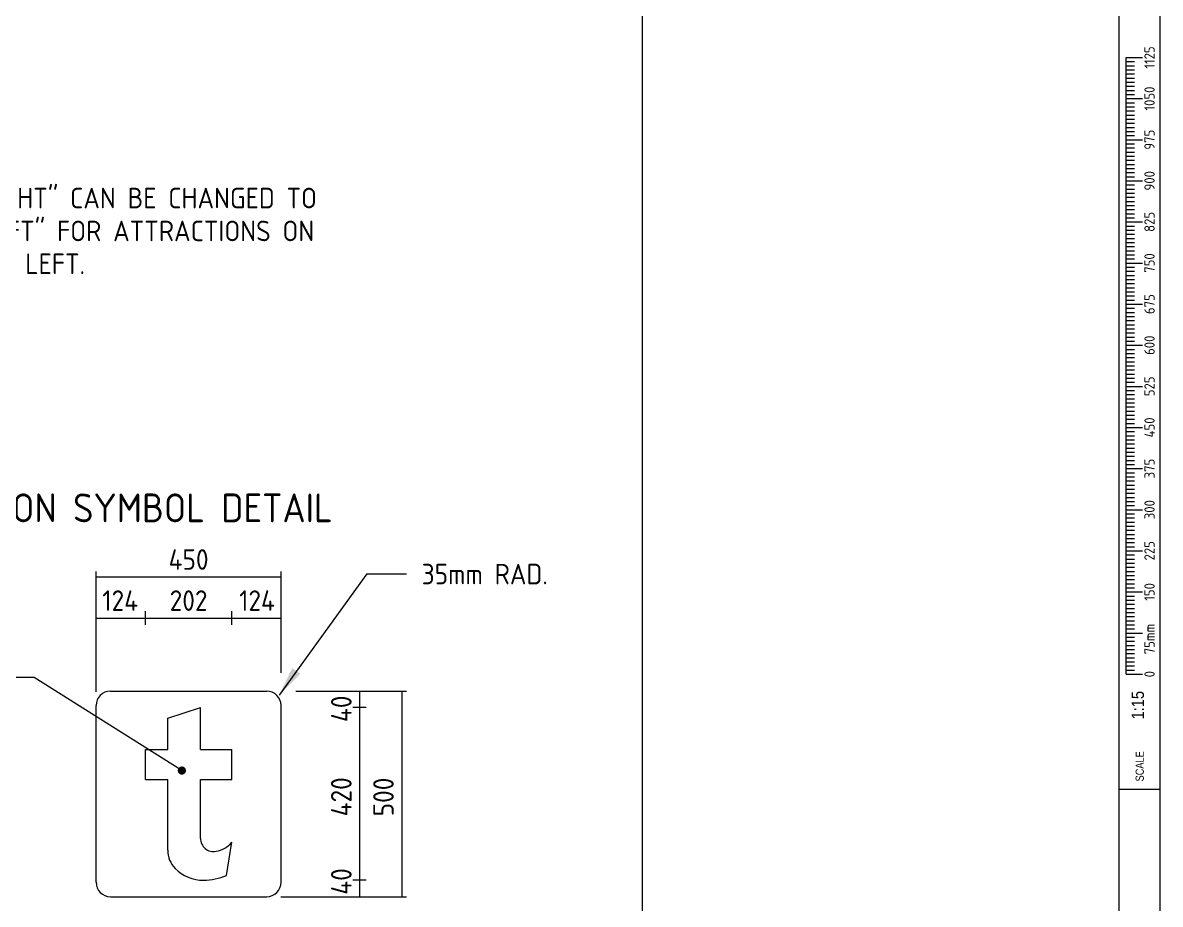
# Model space of a CAD drawing. Extents: x 0 to 420, y 0 to 297.
# Drawn here: x 277.1 to 415.5, y 82.8 to 190 of the extents above; entities that cross this region are included whole.
import ezdxf
from ezdxf.enums import TextEntityAlignment as Align

# ---------------------------------------------------------------- set-up
doc = ezdxf.new("R2010")
doc.units = 0
doc.header["$LTSCALE"] = 12
doc.header["$MEASUREMENT"] = 0
doc.layers.get('0').update_dxf_attribs({"linetype": 'CONTINUOUS'})
for name, color, linetype in [('L18', 4, 'CONTINUOUS'), ('L35', 3, 'CONTINUOUS'), ('T25', 1, 'CONTINUOUS'), ('T35', 3, 'CONTINUOUS'), ('TBLK18', 4, 'CONTINUOUS'), ('TBLK25', 1, 'CONTINUOUS'), ('TBLK35', 3, 'CONTINUOUS'), ('TBLK50', 7, 'CONTINUOUS')]:
    doc.layers.add(name, color=color, linetype=linetype)
doc.styles.add('HELV', font='helv.shx')
doc.styles.add('HELVL', font='helvl.shx')
doc.styles.add('ISO', font='iso')

# ---------------------------------------------------------------- blocks, each defined once
blk = doc.blocks.new('A3BBLK')
at = {"layer": 'TBLK50'}
for p, q in [((352.5, 4.5), (352.5, 292.5)), ((415.5, 4.5), (415.5, 292.5))]:
    blk.add_line(p, q, dxfattribs=at)
blk = doc.blocks.new('TBLK')
at = {"layer": 'TBLK35'}
for p, q in [((410.5, 57), (410.5, 292.5)), ((410.5, 96.75), (415.5, 96.75))]:
    blk.add_line(p, q, dxfattribs=at)
blk.add_blockref('A3BBLK', (0, 0))
at = {"layer": 'TBLK18', "style": 'HELVL', "width": 0.8}
blk.add_text('SCALE', height=1, rotation=90, dxfattribs=at).set_placement((413.5, 97.7))
at = {"layer": 'TBLK18', "style": 'ISO'}
blk.add_attdef('MR_DIRECTORATE', text='', height=1.5, dxfattribs=at).set_placement((381.5, 67.12), align=Align.CENTER)
for tag, p in [('STREET_NAME', (355.51, 61.1)), ('SUBURB_POSTCODE', (388.49, 61.1)), ('TELEPHONE_NO.', (368.31, 58.84)), ('FAX_NO.', (393.56, 58.84))]:
    blk.add_attdef(tag, p, '', height=1.5, dxfattribs=at)
at = {"layer": 'TBLK25', "style": 'ISO'}
for tag, height, p in [('MR_BRANCH', 2, (381.5, 64.2)), ('ROAD_SECTION', 1.75, (384.5, 29.16)), ('SLK', 1.75, (384.5, 26.11)), ('CHAINAGE', 1.75, (384.5, 19.21)), ('DRG_TYPE_03', 1.75, (360.51, 11.5)), ('DRG_TYPE_02', 1.75, (360.51, 8.36)), ('DRG_TYPE_01', 1.75, (360.3, 5.42))]:
    blk.add_attdef(tag, text='', height=height, dxfattribs=at).set_placement(p, align=Align.CENTER)
for tag, p, height in [('FILE_NUMBER', (371.77, 53.24), 2.5), ('DESIGNED_/_DRAWN', (371.77, 48.49), 2), ('VERIFIED', (371.77, 43.49), 2), ('APPROVED', (371.77, 38.49), 2), ('LOCAL_AUTHORITY', (370.48, 16.73), 1.25)]:
    blk.add_attdef(tag, p, '', height=height, dxfattribs=at)
at = {"layer": 'TBLK35', "style": 'ISO', "width": 0.9}
for tag, p in [('ROAD_PROJECT&NUMBER', (384.5, 32.23)), ('DRAWING_DESCRIPTION', (384.5, 22.29))]:
    blk.add_attdef(tag, text='', height=2.5, dxfattribs=at).set_placement(p, align=Align.CENTER)
at = {"layer": 'TBLK50', "style": 'ISO'}
blk.add_attdef('DRG_NUMBER', (370.5, 6.02), '', height=5, dxfattribs=at)
blk = doc.blocks.new('sca15_3')
at = {"layer": 'L18'}
for p, q in [((-4.14, 89), (-2.14, 89)), ((-4.14, 14), (-4.14, 89)), ((-4.14, 88.5), (-3.14, 88.5)), ((-4.14, 88), (-3.14, 88)), ((-4.14, 87.5), (-3.14, 87.5)), ((-4.14, 87), (-3.14, 87)), ((-4.14, 86.5), (-3.14, 86.5)), ((-4.14, 86), (-3.14, 86)), ((-4.14, 85.5), (-3.14, 85.5)), ((-4.14, 85), (-3.14, 85)), ((-4.14, 84.5), (-3.14, 84.5)), ((-4.14, 84), (-2.14, 84)), ((-4.14, 83.5), (-3.14, 83.5)), ((-4.14, 83), (-3.14, 83)), ((-4.14, 82.5), (-3.14, 82.5)), ((-4.14, 82), (-3.14, 82)), ((-4.14, 81.5), (-3.14, 81.5)), ((-4.14, 81), (-3.14, 81)), ((-4.14, 80.5), (-3.14, 80.5)), ((-4.14, 80), (-3.14, 80)), ((-4.14, 79.5), (-3.14, 79.5)), ((-4.14, 79), (-2.14, 79)), ((-4.14, 78.5), (-3.14, 78.5)), ((-4.14, 78), (-3.14, 78)), ((-4.14, 77.5), (-3.14, 77.5)), ((-4.14, 77), (-3.14, 77)), ((-4.14, 76.5), (-3.14, 76.5)), ((-4.14, 76), (-3.14, 76)), ((-4.14, 75.5), (-3.14, 75.5)), ((-4.14, 75), (-3.14, 75)), ((-4.14, 74.5), (-3.14, 74.5)), ((-4.14, 74), (-2.14, 74)), ((-4.14, 73.5), (-3.14, 73.5)), ((-4.14, 73), (-3.14, 73)), ((-4.14, 72.5), (-3.14, 72.5)), ((-4.14, 72), (-3.14, 72)), ((-4.14, 71.5), (-3.14, 71.5)), ((-4.14, 71), (-3.14, 71)), ((-4.14, 70.5), (-3.14, 70.5)), ((-4.14, 70), (-3.14, 70)), ((-4.14, 69.5), (-3.14, 69.5)), ((-4.14, 69), (-2.14, 69)), ((-4.14, 68.5), (-3.14, 68.5)), ((-4.14, 68), (-3.14, 68)), ((-4.14, 67.5), (-3.14, 67.5)), ((-4.14, 67), (-3.14, 67)), ((-4.14, 66.5), (-3.14, 66.5)), ((-4.14, 66), (-3.14, 66)), ((-4.14, 65.5), (-3.14, 65.5)), ((-4.14, 65), (-3.14, 65)), ((-4.14, 64.5), (-3.14, 64.5)), ((-4.14, 64), (-2.14, 64)), ((-4.14, 63.5), (-3.14, 63.5)), ((-4.14, 63), (-3.14, 63)), ((-4.14, 62.5), (-3.14, 62.5)), ((-4.14, 62), (-3.14, 62)), ((-4.14, 61.5), (-3.14, 61.5)), ((-4.14, 61), (-3.14, 61)), ((-4.14, 60.5), (-3.14, 60.5)), ((-4.14, 60), (-3.14, 60)), ((-4.14, 59.5), (-3.14, 59.5)), ((-4.14, 59), (-2.14, 59)), ((-4.14, 58.5), (-3.14, 58.5)), ((-4.14, 58), (-3.14, 58)), ((-4.14, 57.5), (-3.14, 57.5)), ((-4.14, 57), (-3.14, 57)), ((-4.14, 56.5), (-3.14, 56.5)), ((-4.14, 56), (-3.14, 56)), ((-4.14, 55.5), (-3.14, 55.5)), ((-4.14, 55), (-3.14, 55)), ((-4.14, 54.5), (-3.14, 54.5)), ((-4.14, 54), (-2.14, 54)), ((-4.14, 53.5), (-3.14, 53.5)), ((-4.14, 53), (-3.14, 53)), ((-4.14, 52.5), (-3.14, 52.5)), ((-4.14, 52), (-3.14, 52)), ((-4.14, 51.5), (-3.14, 51.5)), ((-4.14, 51), (-3.14, 51)), ((-4.14, 50.5), (-3.14, 50.5)), ((-4.14, 50), (-3.14, 50)), ((-4.14, 49.5), (-3.14, 49.5)), ((-4.14, 49), (-2.14, 49)), ((-4.14, 48.5), (-3.14, 48.5)), ((-4.14, 48), (-3.14, 48)), ((-4.14, 47.5), (-3.14, 47.5)), ((-4.14, 47), (-3.14, 47)), ((-4.14, 46.5), (-3.14, 46.5)), ((-4.14, 46), (-3.14, 46)), ((-4.14, 45.5), (-3.14, 45.5)), ((-4.14, 45), (-3.14, 45)), ((-4.14, 44.5), (-3.14, 44.5)), ((-4.14, 44), (-2.14, 44)), ((-4.14, 43.5), (-3.14, 43.5)), ((-4.14, 43), (-3.14, 43)), ((-4.14, 42.5), (-3.14, 42.5)), ((-4.14, 42), (-3.14, 42)), ((-4.14, 41.5), (-3.14, 41.5)), ((-4.14, 41), (-3.14, 41)), ((-4.14, 40.5), (-3.14, 40.5)), ((-4.14, 40), (-3.14, 40)), ((-4.14, 39.5), (-3.14, 39.5)), ((-4.14, 39), (-2.14, 39)), ((-4.14, 38.5), (-3.14, 38.5)), ((-4.14, 38), (-3.14, 38)), ((-4.14, 37.5), (-3.14, 37.5)), ((-4.14, 37), (-3.14, 37)), ((-4.14, 36.5), (-3.14, 36.5)), ((-4.14, 36), (-3.14, 36)), ((-4.14, 35.5), (-3.14, 35.5)), ((-4.14, 35), (-3.14, 35)), ((-4.14, 34.5), (-3.14, 34.5)), ((-4.14, 34), (-2.14, 34)), ((-4.14, 33.5), (-3.14, 33.5)), ((-4.14, 33), (-3.14, 33)), ((-4.14, 32.5), (-3.14, 32.5)), ((-4.14, 32), (-3.14, 32)), ((-4.14, 31.5), (-3.14, 31.5)), ((-4.14, 31), (-3.14, 31)), ((-4.14, 30.5), (-3.14, 30.5)), ((-4.14, 30), (-3.14, 30)), ((-4.14, 29.5), (-3.14, 29.5)), ((-4.14, 29), (-2.14, 29)), ((-4.14, 28.5), (-3.14, 28.5)), ((-4.14, 28), (-3.14, 28)), ((-4.14, 27.5), (-3.14, 27.5)), ((-4.14, 27), (-3.14, 27)), ((-4.14, 26.5), (-3.14, 26.5)), ((-4.14, 26), (-3.14, 26)), ((-4.14, 25.5), (-3.14, 25.5)), ((-4.14, 25), (-3.14, 25)), ((-4.14, 24.5), (-3.14, 24.5)), ((-4.14, 24), (-2.14, 24)), ((-4.14, 23.5), (-3.14, 23.5)), ((-4.14, 23), (-3.14, 23)), ((-4.14, 22.5), (-3.14, 22.5)), ((-4.14, 22), (-3.14, 22)), ((-4.14, 21.5), (-3.14, 21.5)), ((-4.14, 21), (-3.14, 21)), ((-4.14, 20.5), (-3.14, 20.5)), ((-4.14, 20), (-3.14, 20)), ((-4.14, 19.5), (-3.14, 19.5)), ((-4.14, 19), (-2.14, 19)), ((-4.14, 18.5), (-3.14, 18.5)), ((-4.14, 18), (-3.14, 18)), ((-4.14, 17.5), (-3.14, 17.5)), ((-4.14, 17), (-3.14, 17)), ((-4.14, 16.5), (-3.14, 16.5)), ((-4.14, 16), (-3.14, 16)), ((-4.14, 15.5), (-3.14, 15.5)), ((-4.14, 15), (-3.14, 15)), ((-4.14, 14.5), (-3.14, 14.5)), ((-4.14, 14), (-2.14, 14))]:
    blk.add_line(p, q, dxfattribs=at)
at = {"layer": 'L18', "style": 'ISO'}
for s, p in [('1125', (-0.68, 89)), ('1050', (-0.68, 84)), ('975', (-0.68, 79)), ('900', (-0.68, 74)), ('825', (-0.68, 69)), ('750', (-0.68, 64)), ('675', (-0.68, 59)), ('600', (-0.68, 54)), ('525', (-0.68, 49)), ('450', (-0.68, 44)), ('375', (-0.68, 39)), ('300', (-0.68, 34)), ('225', (-0.68, 29)), ('150', (-0.68, 24)), ('0', (-0.68, 14))]:
    blk.add_text(s, height=1.25, rotation=90, dxfattribs=at).set_placement(p, align=Align.CENTER)
blk.add_text('75mm', height=1.25, rotation=90, dxfattribs=at).set_placement((-0.67, 16.41))
at = {"layer": 'L18', "style": 'HELV', "width": 0.85}
blk.add_text('1:15', height=1.5, rotation=90, dxfattribs=at).set_placement((-1.99, 11.95), align=Align.RIGHT)
blk = doc.blocks.new('ARROW35')
at = {"layer": 'L35'}
blk.add_solid([(-3.6, 0.6), (-3.6, -0.6), (0, 0)], dxfattribs=at)

msp = doc.modelspace()

# ---------------------------------------------------------------- linework, layer by layer
at = {"layer": 'L35'}
for p, q in [((287.79, 108.68), (306.79, 108.68)), ((286.04, 85.43), (286.04, 106.93)), ((294.75, 105.41), (298.72, 106.68)), ((298.72, 101.59), (298.72, 106.68)), ((308.54, 85.43), (308.54, 106.93)), ((294.75, 101.59), (294.75, 105.41)), ((292.04, 97.93), (292.04, 101.59)), ((292.04, 101.59), (294.75, 101.59)), ((298.72, 101.59), (302.54, 101.59)), ((302.54, 97.93), (302.54, 101.59)), ((292.04, 97.93), (294.75, 97.93)), ((294.75, 89.34), (294.75, 97.93)), ((298.72, 90.77), (298.72, 97.93)), ((298.72, 97.93), (302.54, 97.93)), ((301.91, 86.27), (302.54, 90.3)), ((287.79, 83.68), (306.79, 83.68))]:
    msp.add_line(p, q, dxfattribs=at)
for centre, radius, start, end in [((287.79, 106.93), 1.75, 90, 180), ((306.79, 106.93), 1.75, 0, 90), ((300.32, 90.77), 1.59, 180, 281.537), ((300.12, 92.35), 3.18, 279.3622, 319.7006), ((297.93, 89.34), 3.18, 180, 224.432), ((299.07, 90.46), 4.77, 224.432, 270.5043), ((299.04, 93), 7.32, 270.5043, 293.0357), ((287.79, 85.43), 1.75, 180, 270), ((306.79, 85.43), 1.75, 270, 0)]:
    msp.add_arc(centre, radius, start, end, dxfattribs=at)
at = {"layer": 'T25'}
for p, q in [((286.04, 108.58), (286.04, 123.25)), ((308.54, 110.92), (308.54, 123.25)), ((286.04, 122.57), (308.54, 122.57)), ((318.96, 122.95), (308.31, 108.2)), ((318.96, 122.95), (323.8, 122.95)), ((292.04, 116.74), (292.04, 118.39)), ((302.54, 116.74), (302.54, 118.39)), ((286.04, 117.57), (308.54, 117.57)), ((278.51, 110.35), (274.38, 110.35)), ((296.47, 99.02), (278.51, 110.35)), ((310.35, 108.68), (323.8, 108.68)), ((318.09, 108.68), (318.09, 83.68)), ((323.22, 108.68), (323.22, 83.68)), ((318.91, 106.68), (317.27, 106.68)), ((318.91, 85.68), (317.27, 85.68)), ((308.51, 83.68), (323.8, 83.68))]:
    msp.add_line(p, q, dxfattribs=at)
at = {"layer": 'T25', "const_width": 0.5}
msp.add_lwpolyline([(296.22, 99.02, 1), (296.72, 99.02, 1)], format="xyb", close=True, dxfattribs=at)

# ---------------------------------------------------------------- block references
msp.add_blockref('TBLK', (0, 0))
at = {"layer": 'L35'}
msp.add_blockref('sca15_3', (415.5, 96.75), dxfattribs=at)
at = {"layer": 'T25', "rotation": 234.7072924013809}
msp.add_blockref('ARROW35', (308.31, 108.2), dxfattribs=at)

# ---------------------------------------------------------------- texts
at = {"layer": 'T25', "style": 'ISO'}
for s, p in [('"RIGHT" CAN BE CHANGED TO', (270.67, 167.4)), ('"LEFT" FOR ATTRACTIONS ON', (270.67, 163.4)), ('THE LEFT.', (270.67, 159.4)), ('35mm RAD.', (325.65, 121.67))]:
    msp.add_text(s, height=2.5, dxfattribs=at).set_placement(p)
for s, p in [('450', (297.29, 123.44)), ('124', (288.97, 118.44)), ('202', (297.29, 118.44)), ('124', (305.62, 118.44))]:
    msp.add_text(s, height=2.5, dxfattribs=at).set_placement(p, align=Align.CENTER)
for s, p in [('40', (317.12, 104.92)), ('420', (317.12, 93.45)), ('500', (322.25, 93.45)), ('40', (317.12, 83.92))]:
    msp.add_text(s, height=2.5, rotation=90, dxfattribs=at).set_placement(p)
at = {"layer": 'T35', "style": 'ISO'}
msp.add_text('TOURIST ATTRACTION SYMBOL DETAIL', height=3.5, dxfattribs=at).set_placement((238.41, 129.22))

doc.saveas('drawing.dxf')
